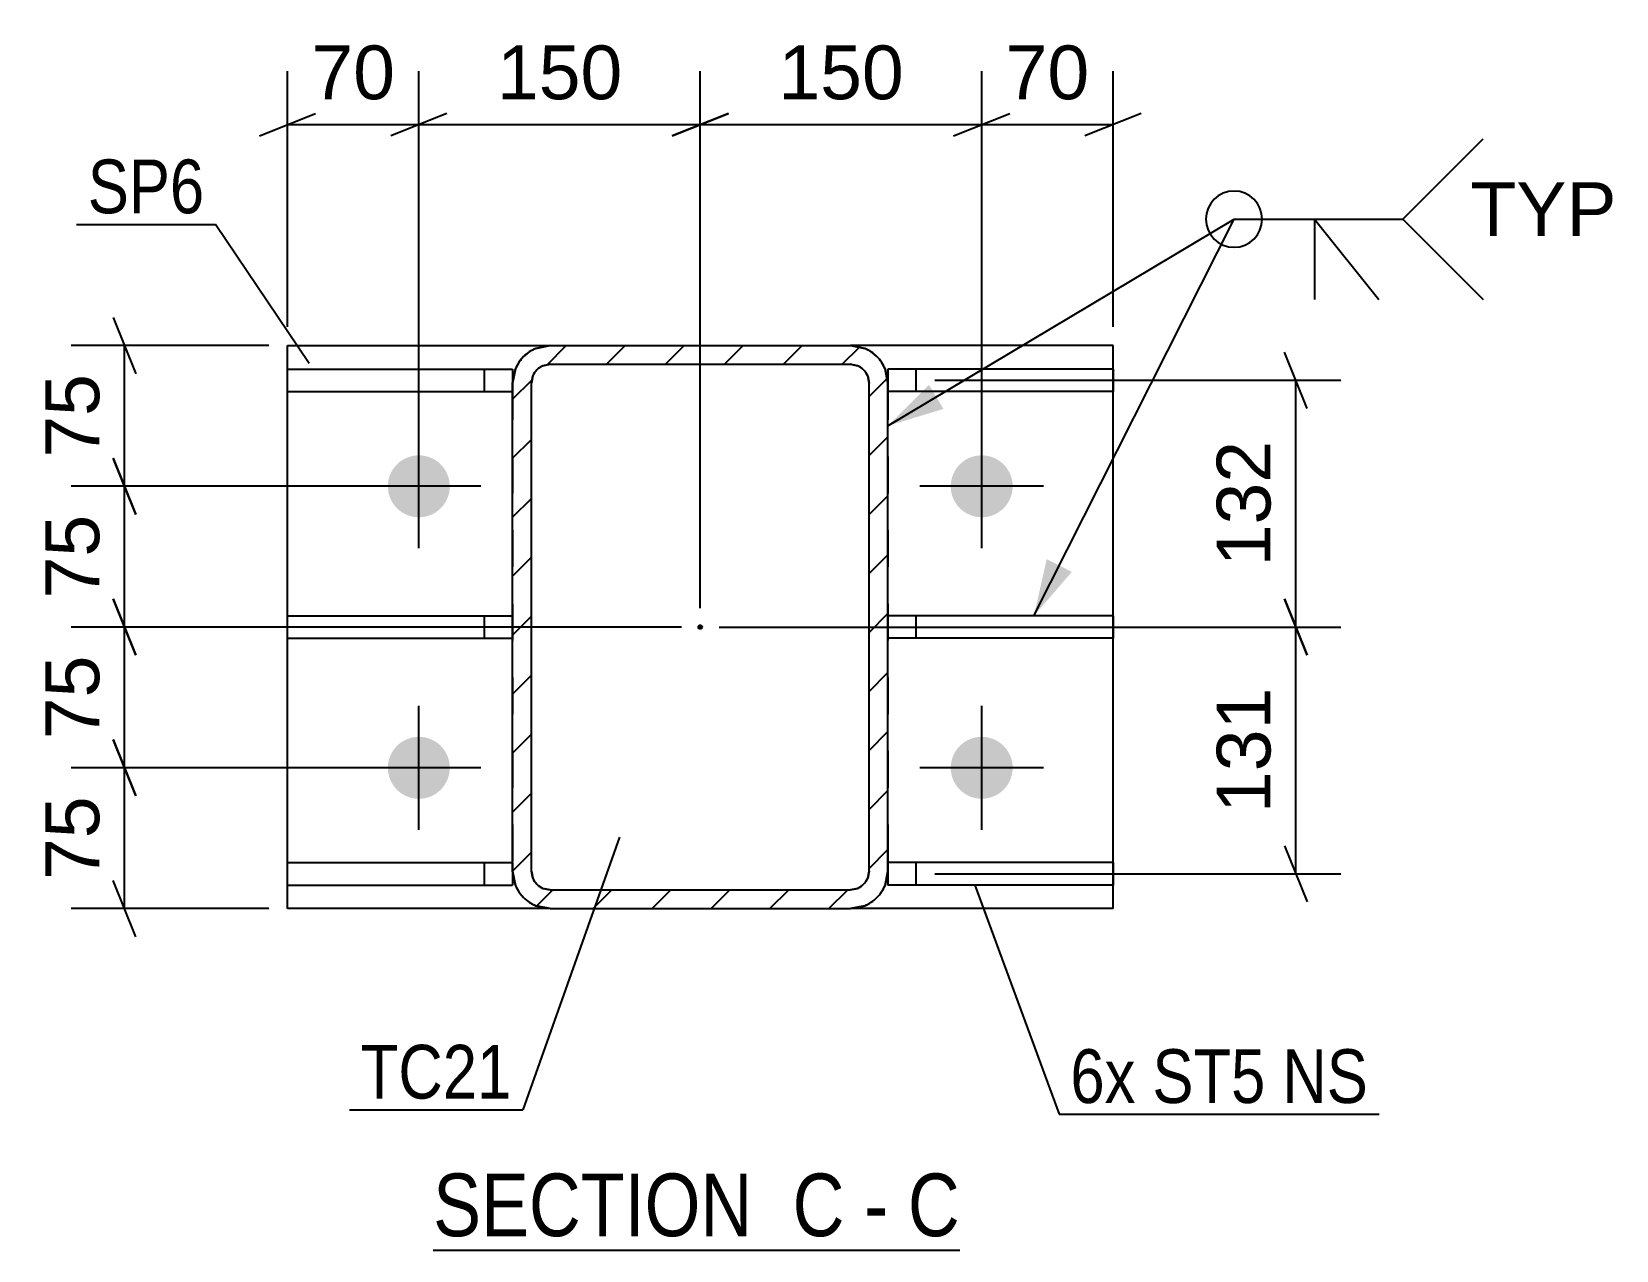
# Model space of a CAD drawing. Header units: millimetres. Extents: x -184 to 657, y -238 to 356.
# Drawn here: x 36.6 to 121.1, y -153.9 to -88.9 of the extents above; entities that cross this region are included whole.
import ezdxf

# ---------------------------------------------------------------- set-up
doc = ezdxf.new("R2010")
doc.units = ezdxf.units.MM
doc.linetypes.add('DXK_LINE_DOT2', pattern=[3.9198, 1.9599, -1.9599])
doc.linetypes.add('DXK_LINE_DOT3', pattern=[5.9187, 2.979, -0.9799, 0.9799, -0.9799])
doc.styles.add('Arial', font='ARIAL.TTF', dxfattribs={"height": 0.2})
doc.styles.add('Arial Narrow', font='ARIALN.TTF', dxfattribs={"height": 0.2})

# ---------------------------------------------------------------- blocks, each defined once
blk = doc.blocks.new('Unknown-284935071-15 - 5009')
at = {"color": 6, "linetype": 'Continuous'}
blk.add_line((58.046, -153.856), (86.116, -153.856), dxfattribs=at)
at = {"color": 0, "linetype": 'Continuous'}
for points in [[(76.154, -153.106), (76.154, -149.606), (58.046, -149.606), (58.046, -153.106)], [(79.973, -153.106), (79.973, -149.606), (77.204, -149.606), (77.204, -153.106)], [(82.298, -153.106), (82.298, -149.606), (81.023, -149.606), (81.023, -153.106)], [(86.116, -153.106), (86.116, -149.606), (83.348, -149.606), (83.348, -153.106)]]:
    blk.add_wipeout(points, dxfattribs=at)
at = {"color": 7, "linetype": 'Continuous', "style": 'Arial Narrow'}
for s, height, p in [('SECTION ', 3.3405, (58.046, -153.106)), ('C', 3.34, (77.204, -153.106)), ('C', 3.34, (83.348, -153.106)), ('-', 3.34, (81.023, -153.106))]:
    blk.add_text(s, height=height, dxfattribs=at).set_placement(p)
blk = doc.blocks.new('Part-284935071-5050 - 5009')
at = {"color": 2, "linetype": 'Continuous'}
for p, q in [((50.282, -121.244), (50.282, -120.044)), ((50.282, -120.044), (62.282, -120.044)), ((50.282, -121.244), (62.282, -121.244))]:
    blk.add_line(p, q, dxfattribs=at)
at = {"color": 7, "linetype": 'DXK_LINE_DOT2'}
for p, q in [((60.782, -121.244), (60.782, -120.044)), ((62.282, -120.044), (62.282, -121.244))]:
    blk.add_line(p, q, dxfattribs=at)
blk = doc.blocks.new('Part-284935071-5035 - 5009')
at = {"color": 2, "linetype": 'Continuous'}
for p, q in [((94.282, -120.044), (82.282, -120.044)), ((94.282, -120.044), (94.282, -121.244)), ((94.282, -121.244), (82.282, -121.244))]:
    blk.add_line(p, q, dxfattribs=at)
at = {"color": 7, "linetype": 'DXK_LINE_DOT2'}
for p, q in [((82.282, -120.044), (82.282, -121.244)), ((83.782, -121.244), (83.782, -120.044))]:
    blk.add_line(p, q, dxfattribs=at)
blk = doc.blocks.new('Part-284935071-5040 - 5009')
at = {"color": 2, "linetype": 'Continuous'}
for p, q in [((94.282, -106.894), (82.282, -106.894)), ((82.282, -106.894), (82.282, -107.644)), ((94.282, -106.894), (94.282, -108.094)), ((94.282, -108.094), (82.282, -108.094))]:
    blk.add_line(p, q, dxfattribs=at)
at = {"color": 7, "linetype": 'DXK_LINE_DOT2'}
for p, q in [((83.782, -108.094), (83.782, -106.894)), ((82.282, -107.644), (82.282, -108.094))]:
    blk.add_line(p, q, dxfattribs=at)
blk = doc.blocks.new('Part-284935071-5045 - 5009')
at = {"color": 2, "linetype": 'Continuous'}
for p, q in [((94.282, -133.194), (82.282, -133.194)), ((94.282, -133.194), (94.282, -134.394)), ((82.282, -133.644), (82.282, -134.394)), ((94.282, -134.394), (82.282, -134.394))]:
    blk.add_line(p, q, dxfattribs=at)
at = {"color": 7, "linetype": 'DXK_LINE_DOT2'}
for p, q in [((82.282, -133.194), (82.282, -133.644)), ((83.782, -134.394), (83.782, -133.194))]:
    blk.add_line(p, q, dxfattribs=at)
blk = doc.blocks.new('Part-284935071-5055 - 5009')
at = {"color": 2, "linetype": 'Continuous'}
for p, q in [((50.282, -108.094), (50.282, -106.894)), ((50.282, -106.894), (62.282, -106.894)), ((62.282, -106.894), (62.282, -107.644)), ((50.282, -108.094), (62.282, -108.094))]:
    blk.add_line(p, q, dxfattribs=at)
at = {"color": 7, "linetype": 'DXK_LINE_DOT2'}
for p, q in [((60.782, -108.094), (60.782, -106.894)), ((62.282, -107.644), (62.282, -108.094))]:
    blk.add_line(p, q, dxfattribs=at)
blk = doc.blocks.new('Part-284935071-5060 - 5009')
at = {"color": 2, "linetype": 'Continuous'}
for p, q in [((50.282, -134.394), (50.282, -133.194)), ((50.282, -133.194), (62.282, -133.194)), ((62.282, -133.644), (62.282, -134.394)), ((50.282, -134.394), (62.282, -134.394))]:
    blk.add_line(p, q, dxfattribs=at)
at = {"color": 7, "linetype": 'DXK_LINE_DOT2'}
for p, q in [((60.782, -134.394), (60.782, -133.194)), ((62.282, -133.194), (62.282, -133.644))]:
    blk.add_line(p, q, dxfattribs=at)
blk = doc.blocks.new('Bolt-284935071-5089 - 5009')
at = {"linetype": 'Continuous'}
for points in [[(55.632, -113.144, -1), (58.932, -113.144, -1)], [(85.632, -113.144, -1), (88.932, -113.144, -1)], [(55.632, -128.144, -1), (58.932, -128.144, -1)], [(85.632, -128.144, -1), (88.932, -128.144, -1)]]:
    blk.add_hatch(color=1, dxfattribs=at).paths.add_polyline_path(points)
at = {"color": 1, "linetype": 'Continuous'}
for p, q in [((57.282, -116.444), (57.282, -109.844)), ((87.282, -116.444), (87.282, -109.844)), ((60.582, -113.144), (53.982, -113.144)), ((90.582, -113.144), (83.982, -113.144)), ((57.282, -131.444), (57.282, -124.844)), ((87.282, -131.444), (87.282, -124.844)), ((60.582, -128.144), (53.982, -128.144)), ((90.582, -128.144), (83.982, -128.144))]:
    blk.add_line(p, q, dxfattribs=at)
blk = doc.blocks.new('Part-284935071-5102 - 5009')
at = {"linetype": 'Continuous'}
h = blk.add_hatch(dxfattribs=at)
h.set_pattern_fill('', scale=0.7, style=0, pattern_type=0)
h.set_pattern_definition([(45, (62.282, -133.644), (-1.57154, 1.57154), [])])
h.paths.add_polyline_path([(62.282, -107.644), (62.282, -133.644), (62.434, -134.409), (62.868, -135.058), (63.517, -135.492), (64.282, -135.644), (80.282, -135.644), (81.047, -135.492), (81.696, -135.058), (82.13, -134.409), (82.282, -133.644), (82.282, -107.644), (82.13, -106.879), (81.696, -106.23), (81.047, -105.796), (80.282, -105.644), (64.282, -105.644), (63.517, -105.796), (62.868, -106.23), (62.434, -106.879)])
h.paths.add_polyline_path([(63.575, -106.937), (63.899, -106.72), (64.282, -106.644), (80.282, -106.644), (80.665, -106.72), (80.989, -106.937), (81.206, -107.261), (81.282, -107.644), (81.282, -133.644), (81.206, -134.027), (80.989, -134.351), (80.665, -134.568), (80.282, -134.644), (64.282, -134.644), (63.899, -134.568), (63.575, -134.351), (63.358, -134.027), (63.282, -133.644), (63.282, -107.644), (63.358, -107.261)])
blk.add_hatch(color=246, dxfattribs=at).paths.add_polyline_path([(72.282, -120.744, -1), (72.282, -120.544, -1)])
at = {"color": 7, "linetype": 'DXK_LINE_DOT2'}
for p, q in [((63.517, -105.796), (64.282, -105.644)), ((64.282, -105.644), (80.282, -105.644)), ((80.282, -105.644), (81.047, -105.796)), ((62.282, -107.644), (62.434, -106.879)), ((64.282, -106.644), (63.899, -106.72)), ((64.282, -106.644), (80.282, -106.644)), ((80.665, -106.72), (80.282, -106.644)), ((82.13, -106.879), (82.282, -107.644)), ((62.282, -107.644), (62.282, -133.644)), ((63.358, -107.261), (63.282, -107.644)), ((63.282, -133.644), (63.282, -107.644)), ((81.282, -107.644), (81.206, -107.261)), ((81.282, -133.644), (81.282, -107.644)), ((82.282, -107.644), (82.282, -133.644)), ((62.434, -134.409), (62.282, -133.644)), ((63.282, -133.644), (63.358, -134.027)), ((81.206, -134.027), (81.282, -133.644)), ((82.282, -133.644), (82.13, -134.409)), ((63.899, -134.568), (64.282, -134.644)), ((64.282, -134.644), (80.282, -134.644)), ((80.282, -134.644), (80.665, -134.568)), ((64.282, -135.644), (63.517, -135.492)), ((64.282, -135.644), (80.282, -135.644)), ((81.047, -135.492), (80.282, -135.644))]:
    blk.add_line(p, q, dxfattribs=at)
at = {"color": 2, "linetype": 'Continuous'}
for p, q in [((64.282, -105.644), (63.517, -105.796)), ((64.282, -105.644), (80.282, -105.644)), ((81.047, -105.796), (80.282, -105.644)), ((62.434, -106.879), (62.282, -107.644)), ((63.899, -106.72), (64.282, -106.644)), ((64.282, -106.644), (80.282, -106.644)), ((80.282, -106.644), (80.665, -106.72)), ((82.282, -107.644), (82.13, -106.879)), ((62.282, -133.644), (62.282, -107.644)), ((63.282, -107.644), (63.358, -107.261)), ((63.282, -133.644), (63.282, -107.644)), ((81.206, -107.261), (81.282, -107.644)), ((81.282, -133.644), (81.282, -107.644)), ((82.282, -133.644), (82.282, -107.644)), ((62.282, -133.644), (62.434, -134.409)), ((63.358, -134.027), (63.282, -133.644)), ((81.282, -133.644), (81.206, -134.027)), ((82.13, -134.409), (82.282, -133.644)), ((64.282, -134.644), (63.899, -134.568)), ((64.282, -134.644), (80.282, -134.644)), ((80.665, -134.568), (80.282, -134.644)), ((63.517, -135.492), (64.282, -135.644)), ((64.282, -135.644), (80.282, -135.644)), ((80.282, -135.644), (81.047, -135.492))]:
    blk.add_line(p, q, dxfattribs=at)
at = {"color": 7, "linetype": 'DXK_LINE_DOT3'}
blk.add_line((72.282, -120.644), (72.282, -120.644), dxfattribs=at)
at = {"color": 246, "linetype": 'DXK_LINE_DOT2'}
blk.add_line((72.282, -120.644), (72.282, -120.644), dxfattribs=at)
at = {"color": 246, "linetype": 'Continuous'}
blk.add_circle((72.282, -120.644), 0.1, dxfattribs=at)
at = {"color": 7, "linetype": 'DXK_LINE_DOT2'}
for centre, radius, start, end in [((64.282, -107.644), 2, 112.5, 157.5), ((80.282, -107.644), 2, 22.5, 67.5), ((64.282, -107.644), 1, 112.5, 157.5), ((80.282, -107.644), 1, 22.5, 67.5), ((64.282, -133.644), 1, 202.5, 247.5), ((80.282, -133.644), 1, 292.5, 337.5), ((64.282, -133.644), 2, 202.5, 247.5), ((80.282, -133.644), 2, 292.5, 337.5)]:
    blk.add_arc(centre, radius, start, end, dxfattribs=at)
at = {"color": 2, "linetype": 'Continuous'}
for centre, radius, start, end in [((64.282, -107.644), 2, 112.5, 157.5), ((80.282, -107.644), 2, 22.5, 67.5), ((64.282, -107.644), 1, 112.5, 157.5), ((80.282, -107.644), 1, 22.5, 67.5), ((64.282, -133.644), 1, 202.5, 247.5), ((80.282, -133.644), 1, 292.5, 337.5), ((64.282, -133.644), 2, 202.5, 247.5), ((80.282, -133.644), 2, 292.5, 337.5)]:
    blk.add_arc(centre, radius, start, end, dxfattribs=at)
blk = doc.blocks.new('Part-284935071-5116 - 5009')
at = {"color": 2, "linetype": 'Continuous'}
for p, q in [((50.282, -135.644), (50.282, -105.644)), ((50.282, -105.644), (64.282, -105.644)), ((94.282, -105.644), (80.282, -105.644)), ((94.282, -135.644), (94.282, -105.644)), ((64.282, -135.644), (50.282, -135.644)), ((94.282, -135.644), (80.282, -135.644))]:
    blk.add_line(p, q, dxfattribs=at)
at = {"color": 7, "linetype": 'DXK_LINE_DOT2'}
for p, q in [((64.282, -105.644), (80.282, -105.644)), ((64.282, -135.644), (80.282, -135.644))]:
    blk.add_line(p, q, dxfattribs=at)
blk = doc.blocks.new('StraightDimension-284935071-5195 - 5009')
at = {"color": 7, "linetype": 'Continuous'}
for p, q in [((40.998, -126.644), (42.198, -129.644)), ((56.282, -128.144), (38.748, -128.144)), ((41.598, -135.644), (41.598, -128.144)), ((42.198, -137.144), (40.998, -134.144)), ((49.282, -135.644), (38.748, -135.644))]:
    blk.add_line(p, q, dxfattribs=at)
at = {"color": 0}
blk.add_wipeout([(40.848, -129.07), (36.648, -129.07), (36.648, -134.718), (40.848, -134.718)], dxfattribs=at)
at = {"color": 3, "style": 'Arial'}
blk.add_text('75', height=2.8652, rotation=90.00021, dxfattribs=at).set_placement((40.248, -134.118))
blk = doc.blocks.new('StraightDimension-284935071-5227 - 5009')
at = {"color": 7, "linetype": 'Continuous'}
for p, q in [((40.998, -104.144), (42.198, -107.144)), ((49.282, -105.644), (38.748, -105.644)), ((41.598, -113.144), (41.598, -105.644)), ((42.198, -114.644), (40.998, -111.644)), ((56.282, -113.144), (38.748, -113.144))]:
    blk.add_line(p, q, dxfattribs=at)
at = {"color": 0}
blk.add_wipeout([(40.848, -106.57), (36.648, -106.57), (36.648, -112.218), (40.848, -112.218)], dxfattribs=at)
at = {"color": 3, "style": 'Arial'}
blk.add_text('75', height=2.8652, rotation=90.00021, dxfattribs=at).set_placement((40.248, -111.618))
blk = doc.blocks.new('StraightDimension-284935071-5245 - 5009')
at = {"color": 7, "linetype": 'Continuous'}
for p, q in [((104.623, -108.994), (103.423, -105.994)), ((84.782, -107.494), (106.423, -107.494)), ((104.023, -120.644), (104.023, -107.494)), ((103.423, -119.144), (104.623, -122.144)), ((73.282, -120.644), (106.423, -120.644))]:
    blk.add_line(p, q, dxfattribs=at)
at = {"color": 0}
blk.add_wipeout([(103.273, -110.133), (99.073, -110.133), (99.073, -118.004), (103.273, -118.004)], dxfattribs=at)
at = {"color": 3, "style": 'Arial'}
blk.add_text('132', height=2.8652, rotation=90.00021, dxfattribs=at).set_placement((102.673, -117.404))
blk = doc.blocks.new('StraightDimension-284935071-5162 - 5009')
at = {"color": 7, "linetype": 'Continuous'}
for p, q in [((57.282, -112.144), (57.282, -91.019)), ((72.282, -119.644), (72.282, -91.019)), ((58.782, -93.269), (55.782, -94.469)), ((70.782, -94.469), (73.782, -93.269)), ((57.282, -93.869), (72.282, -93.869))]:
    blk.add_line(p, q, dxfattribs=at)
at = {"color": 0}
blk.add_wipeout([(68.717, -93.119), (68.717, -88.919), (60.847, -88.919), (60.847, -93.119)], dxfattribs=at)
at = {"color": 3, "style": 'Arial'}
blk.add_text('150', height=2.8652, dxfattribs=at).set_placement((61.447, -92.519))
blk = doc.blocks.new('StraightDimension-284935071-5216 - 5009')
at = {"color": 7, "linetype": 'Continuous'}
for p, q in [((40.998, -111.644), (42.198, -114.644)), ((56.282, -113.144), (38.748, -113.144)), ((41.598, -120.644), (41.598, -113.144)), ((42.198, -122.144), (40.998, -119.144)), ((71.282, -120.644), (38.748, -120.644))]:
    blk.add_line(p, q, dxfattribs=at)
at = {"color": 0}
blk.add_wipeout([(40.848, -114.07), (36.648, -114.07), (36.648, -119.718), (40.848, -119.718)], dxfattribs=at)
at = {"color": 3, "style": 'Arial'}
blk.add_text('75', height=2.8652, rotation=90.00021, dxfattribs=at).set_placement((40.248, -119.118))
blk = doc.blocks.new('StraightDimension-284935071-5152 - 5009')
at = {"color": 7, "linetype": 'Continuous'}
for p, q in [((50.282, -104.644), (50.282, -91.019)), ((57.282, -112.144), (57.282, -91.019)), ((48.782, -94.469), (51.782, -93.269)), ((58.782, -93.269), (55.782, -94.469)), ((50.282, -93.869), (57.282, -93.869))]:
    blk.add_line(p, q, dxfattribs=at)
at = {"color": 0}
blk.add_wipeout([(56.606, -93.119), (56.606, -88.919), (50.958, -88.919), (50.958, -93.119)], dxfattribs=at)
at = {"color": 3, "style": 'Arial'}
blk.add_text('70', height=2.8652, dxfattribs=at).set_placement((51.558, -92.519))
blk = doc.blocks.new('StraightDimension-284935071-5173 - 5009')
at = {"color": 7, "linetype": 'Continuous'}
for p, q in [((72.282, -119.644), (72.282, -91.019)), ((87.282, -112.144), (87.282, -91.019)), ((73.782, -93.269), (70.782, -94.469)), ((85.782, -94.469), (88.782, -93.269)), ((72.282, -93.869), (87.282, -93.869))]:
    blk.add_line(p, q, dxfattribs=at)
at = {"color": 0}
blk.add_wipeout([(83.717, -93.119), (83.717, -88.919), (75.847, -88.919), (75.847, -93.119)], dxfattribs=at)
at = {"color": 3, "style": 'Arial'}
blk.add_text('150', height=2.8652, dxfattribs=at).set_placement((76.447, -92.519))
blk = doc.blocks.new('StraightDimension-284935071-5184 - 5009')
at = {"color": 7, "linetype": 'Continuous'}
for p, q in [((87.282, -112.144), (87.282, -91.019)), ((94.282, -104.644), (94.282, -91.019)), ((85.782, -94.469), (88.782, -93.269)), ((95.782, -93.269), (92.782, -94.469)), ((87.282, -93.869), (94.282, -93.869))]:
    blk.add_line(p, q, dxfattribs=at)
at = {"color": 0}
blk.add_wipeout([(93.606, -93.119), (93.606, -88.919), (87.958, -88.919), (87.958, -93.119)], dxfattribs=at)
at = {"color": 3, "style": 'Arial'}
blk.add_text('70', height=2.8652, dxfattribs=at).set_placement((88.558, -92.519))
blk = doc.blocks.new('StraightDimension-284935071-5205 - 5009')
at = {"color": 7, "linetype": 'Continuous'}
for p, q in [((40.998, -119.144), (42.198, -122.144)), ((71.282, -120.644), (38.748, -120.644)), ((41.598, -128.144), (41.598, -120.644)), ((42.198, -129.644), (40.998, -126.644)), ((56.282, -128.144), (38.748, -128.144))]:
    blk.add_line(p, q, dxfattribs=at)
at = {"color": 0}
blk.add_wipeout([(40.848, -121.57), (36.648, -121.57), (36.648, -127.218), (40.848, -127.218)], dxfattribs=at)
at = {"color": 3, "style": 'Arial'}
blk.add_text('75', height=2.8652, rotation=90.00021, dxfattribs=at).set_placement((40.248, -126.618))
blk = doc.blocks.new('StraightDimension-284935071-5238 - 5009')
at = {"color": 7, "linetype": 'Continuous'}
for p, q in [((104.623, -122.144), (103.423, -119.144)), ((73.282, -120.644), (106.423, -120.644)), ((104.023, -133.794), (104.023, -120.644)), ((103.423, -132.294), (104.623, -135.294)), ((84.782, -133.794), (106.423, -133.794))]:
    blk.add_line(p, q, dxfattribs=at)
at = {"color": 0}
blk.add_wipeout([(103.273, -123.283), (99.073, -123.283), (99.073, -131.154), (103.273, -131.154)], dxfattribs=at)
at = {"color": 3, "style": 'Arial'}
blk.add_text('131', height=2.8652, rotation=90.00021, dxfattribs=at).set_placement((102.673, -130.554))
blk = doc.blocks.new('Mark-284935071-5098 - 5009')
at = {"color": 30, "linetype": 'Continuous'}
for p in [(67.982, -131.842), (53.587, -146.372)]:
    blk.add_line(p, (62.824, -146.372), dxfattribs=at)
at = {"color": 0}
blk.add_wipeout([(62.224, -145.772), (62.224, -142.772), (54.187, -142.772), (54.187, -145.772)], dxfattribs=at)
blk.add_wipeout([(62.224, -145.772), (62.224, -142.772), (54.187, -142.772), (54.187, -145.772)], dxfattribs=at)
at = {"color": 3, "style": 'Arial Narrow'}
blk.add_text('TC21', height=2.8633, dxfattribs=at).set_placement((54.187, -145.772))
blk = doc.blocks.new('Mark-284935071-5112 - 5009')
at = {"color": 30, "linetype": 'Continuous'}
for p in [(39.041, -99.194), (51.444, -106.604)]:
    blk.add_line(p, (46.452, -99.194), dxfattribs=at)
at = {"color": 0}
blk.add_wipeout([(45.852, -98.594), (45.852, -95.594), (39.641, -95.594), (39.641, -98.594)], dxfattribs=at)
blk.add_wipeout([(45.852, -98.594), (45.852, -95.594), (39.641, -95.594), (39.641, -98.594)], dxfattribs=at)
at = {"color": 3, "style": 'Arial Narrow'}
blk.add_text('SP6', height=2.8633, dxfattribs=at).set_placement((39.641, -98.594))
blk = doc.blocks.new('WeldMark-284935071-5252 - 5009')
at = {"linetype": 'Continuous'}
for points in [[(85.243, -109.023), (82.282, -109.917), (84.474, -107.735)], [(92.086, -117.703), (90.065, -120.044), (90.747, -117.027)]]:
    blk.add_hatch(color=30, dxfattribs=at).paths.add_polyline_path(points)
at = {"color": 30, "linetype": 'Continuous'}
for p, q in [((82.282, -109.917), (100.73, -98.909)), ((90.065, -120.044), (100.73, -98.909)), ((100.73, -98.909), (109.73, -98.909))]:
    blk.add_line(p, q, dxfattribs=at)
at = {"color": 3, "linetype": 'Continuous'}
for q in [(108.444, -103.195), (105.015, -103.195)]:
    blk.add_line((105.015, -98.909), q, dxfattribs=at)
for start, end in [(90, 270), (270, 90)]:
    blk.add_arc((100.73, -98.909), 1.5, start, end, dxfattribs=at)
at = {"color": 0, "linetype": 'Continuous'}
blk.add_wipeout([(121.105, -99.809), (121.105, -96.809), (113.33, -96.809), (113.33, -99.809)], dxfattribs=at)
blk.add_wipeout([(121.105, -99.809), (121.105, -96.809), (113.33, -96.809), (113.33, -99.809)], dxfattribs=at)
at = {"color": 3, "linetype": 'Continuous'}
for q in [(114.015, -94.624), (114.015, -103.195)]:
    blk.add_line((109.73, -98.909), q, dxfattribs=at)
at = {"color": 3, "linetype": 'Continuous', "style": 'Arial'}
blk.add_text('TYP', height=2.8652, dxfattribs=at).set_placement((113.33, -99.809))
blk = doc.blocks.new('MarkSet-284935071-5309 - 5009')
at = {"color": 30, "linetype": 'Continuous'}
for p, q in [((86.914, -134.394), (91.41, -146.606)), ((91.41, -146.606), (108.473, -146.606))]:
    blk.add_line(p, q, dxfattribs=at)
at = {"color": 0}
for points in [[(95.482, -146.006), (95.482, -143.006), (92.01, -143.006), (92.01, -146.006)], [(102.408, -146.006), (102.408, -143.006), (96.382, -143.006), (96.382, -146.006)], [(107.873, -146.006), (107.873, -143.006), (103.308, -143.006), (103.308, -146.006)]]:
    blk.add_wipeout(points, dxfattribs=at)
for points in [[(95.482, -146.006), (95.482, -143.006), (92.01, -143.006), (92.01, -146.006)], [(102.408, -146.006), (102.408, -143.006), (96.382, -143.006), (96.382, -146.006)], [(107.873, -146.006), (107.873, -143.006), (103.308, -143.006), (103.308, -146.006)]]:
    blk.add_wipeout(points, dxfattribs=at)
at = {"color": 3, "style": 'Arial Narrow'}
for s, p in [('6x', (92.01, -146.006)), ('ST5', (96.382, -146.006)), ('NS', (103.308, -146.006))]:
    blk.add_text(s, height=2.8633, dxfattribs=at).set_placement(p)

msp = doc.modelspace()

# ---------------------------------------------------------------- block references
for name in ['Part-284935071-5116 - 5009', 'Part-284935071-5102 - 5009', 'Part-284935071-5055 - 5009', 'Part-284935071-5040 - 5009', 'Bolt-284935071-5089 - 5009', 'Part-284935071-5050 - 5009', 'Part-284935071-5035 - 5009', 'Part-284935071-5060 - 5009', 'Part-284935071-5045 - 5009', 'Unknown-284935071-15 - 5009']:
    msp.add_blockref(name, (0, 0))

# ---------------------------------------------------------------- next in the draw order: block references
for name in ['StraightDimension-284935071-5227 - 5009', 'StraightDimension-284935071-5245 - 5009', 'StraightDimension-284935071-5195 - 5009']:
    msp.add_blockref(name, (0, 0))

# ---------------------------------------------------------------- next in the draw order: block references
for name in ['StraightDimension-284935071-5162 - 5009', 'Mark-284935071-5098 - 5009']:
    msp.add_blockref(name, (0, 0))

# ---------------------------------------------------------------- next in the draw order: block references
msp.add_blockref('StraightDimension-284935071-5216 - 5009', (0, 0))

# ---------------------------------------------------------------- next in the draw order: block references
for name in ['StraightDimension-284935071-5152 - 5009', 'StraightDimension-284935071-5173 - 5009']:
    msp.add_blockref(name, (0, 0))

# ---------------------------------------------------------------- next in the draw order: block references
for name in ['StraightDimension-284935071-5184 - 5009', 'Mark-284935071-5112 - 5009', 'StraightDimension-284935071-5205 - 5009', 'StraightDimension-284935071-5238 - 5009']:
    msp.add_blockref(name, (0, 0))

# ---------------------------------------------------------------- next in the draw order: block references
for name in ['WeldMark-284935071-5252 - 5009', 'MarkSet-284935071-5309 - 5009']:
    msp.add_blockref(name, (0, 0))

doc.saveas('drawing.dxf')
